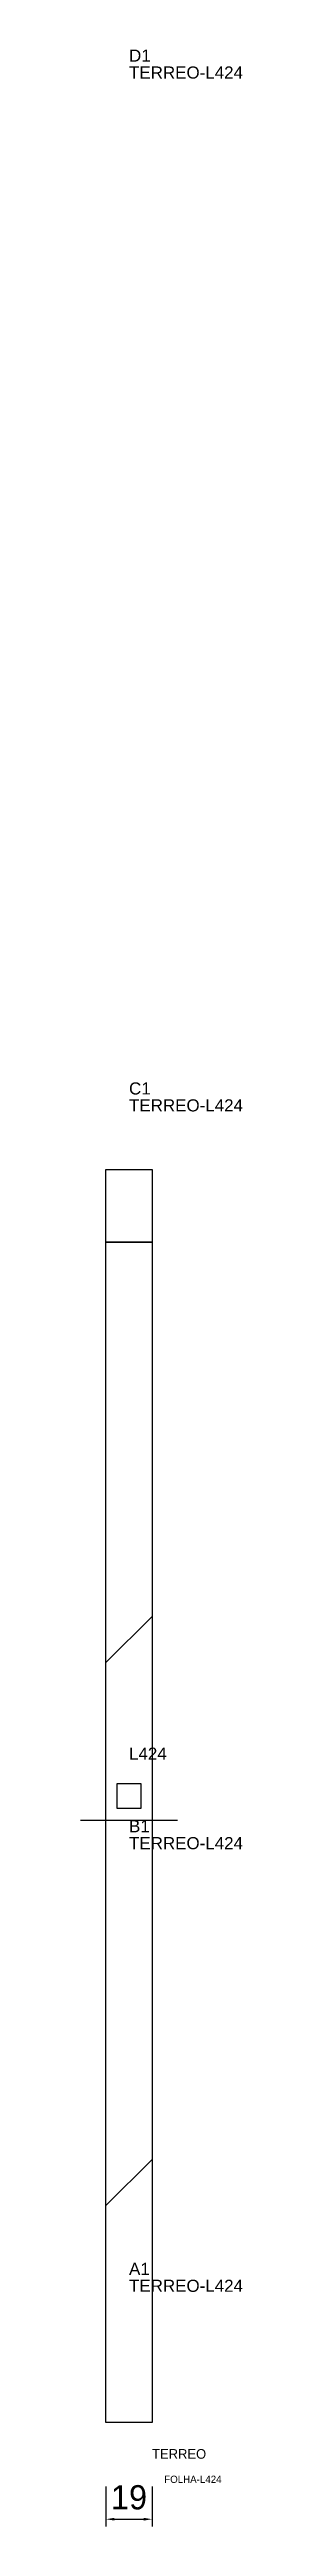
# Model space of a CAD drawing. Header units: metres. Extents: x 212 to 278, y -360 to 664.
import ezdxf

# ---------------------------------------------------------------- set-up
doc = ezdxf.new("R2010")
doc.units = ezdxf.units.M
for name, color, linetype in [('3', 3, 'CONTINUOUS'), ('AUX00', 7, 'CONTINUOUS'), ('COTA', 241, 'CONTINUOUS'), ('FOLHA', 255, 'CONTINUOUS'), ('Hachura', 251, 'CONTINUOUS'), ('NOMENCLATURA', 7, 'CONTINUOUS'), ('Nível', 160, 'CONTINUOUS'), ('Painéis', 200, 'CONTINUOUS'), ('Pilares', 5, 'CONTINUOUS'), ('SARR_2.2x7', 40, 'CONTINUOUS')]:
    doc.layers.add(name, color=color, linetype=linetype)
doc.styles.add('ARIAL', font='Arial.ttf')
doc.styles.add('STR_STANDARD', font='arial.ttf')
doc.dimstyles.new('EZ DXF', dxfattribs={"dimtxt": 10, "dimasz": 3.5, "dimexe": 3, "dimexo": 1.5, "dimgap": 1, "dimtad": 1, "dimdec": 1, "dimdsep": 46, "dimcen": 2.5, "dimazin": 3, "dimtfac": 1, "dimtmove": 0, "dimatfit": 3})

msp = doc.modelspace()

# ---------------------------------------------------------------- hatches: boundary and pattern name
at = {"layer": 'Hachura'}
h = msp.add_hatch(dxfattribs=at)
h.set_pattern_fill('ANSI31', scale=50)
h.paths.add_polyline_path([(241.2, -316.5), (222.2, -316.5), (222.2, 201.5), (241.2, 201.5)])
h = msp.add_hatch(dxfattribs=at)
h.set_pattern_fill('ANSI31', scale=50)
h.paths.add_polyline_path([(241.2, -316.5), (222.2, -316.5), (222.2, 201.5), (241.2, 201.5)])

# ---------------------------------------------------------------- linework, layer by layer
at = {"layer": '3'}
msp.add_lwpolyline([(222.2, 171.5), (241.2, 171.5)], close=True, dxfattribs=at)
msp.add_lwpolyline([(222.2, 171.5), (241.2, 171.5)], close=True, dxfattribs=at)
at = {"layer": 'Painéis', "color": 200}
for p, q in [((222.2, -316.5), (222.2, 201.5)), ((222.2, 201.5), (241.2, 201.5)), ((222.2, -316.5), (222.2, 201.5)), ((222.2, 201.5), (241.2, 201.5)), ((241.2, 201.5), (241.2, -316.5)), ((241.2, 201.5), (241.2, -316.5)), ((241.2, -316.5), (222.2, -316.5)), ((241.2, -316.5), (222.2, -316.5))]:
    msp.add_line(p, q, dxfattribs=at)
at = {"layer": 'Pilares'}
msp.add_lwpolyline([(226.7, -62.5), (236.7, -62.5), (236.7, -52.5), (226.7, -52.5)], close=True, dxfattribs=at)
msp.add_lwpolyline([(226.7, -62.5), (236.7, -62.5), (236.7, -52.5), (226.7, -52.5)], close=True, dxfattribs=at)
at = {"layer": 'SARR_2.2x7'}
msp.add_line((211.7, -67.5), (251.7, -67.5), dxfattribs=at)
msp.add_line((211.7, -67.5), (251.7, -67.5), dxfattribs=at)

# ---------------------------------------------------------------- texts
at = {"layer": '3', "style": 'STR_STANDARD'}
for s, p in [('D1', (231.7, 659.5)), ('D1', (231.7, 659.5)), ('C1', (231.7, 232.5)), ('C1', (231.7, 232.5)), ('B1', (231.7, -72.5)), ('B1', (231.7, -72.5)), ('A1', (231.7, -255.5)), ('A1', (231.7, -255.5))]:
    msp.add_text(s, height=5, dxfattribs=at).set_placement(p)
at = {"layer": 'AUX00', "style": 'STR_STANDARD'}
for p in [(231.7, 652.5), (231.7, 652.5), (231.7, 225.5), (231.7, 225.5), (231.7, -79.5), (231.7, -79.5), (231.7, -262.5), (231.7, -262.5)]:
    msp.add_text('TERREO-L424', height=5, dxfattribs=at).set_placement(p)
at = {"layer": 'FOLHA'}
msp.add_text('FOLHA-L424', height=3, dxfattribs=at).set_placement((246.2, -341.5))
msp.add_text('FOLHA-L424', height=3, dxfattribs=at).set_placement((246.2, -341.5))
at = {"layer": 'NOMENCLATURA', "insert": (231.7, -37.5), "char_height": 5, "attachment_point": 1, "style": 'ARIAL'}
msp.add_mtext('L424', dxfattribs=at)
msp.add_mtext('L424', dxfattribs=at)
at = {"layer": 'Nível'}
msp.add_text('TERREO', height=4, dxfattribs=at).set_placement((241.2, -331.5))
msp.add_text('TERREO', height=4, dxfattribs=at).set_placement((241.2, -331.5))

# ---------------------------------------------------------------- dimensions: what is measured, and where the dimension line sits
at = {"layer": 'COTA'}
msp.add_linear_dim(base=(222.2, -356.5), p1=(222.2, -341.5), p2=(241.2, -341.5), dimstyle='EZ DXF', dxfattribs=at).render()
msp.add_linear_dim(base=(222.2, -356.5), p1=(222.2, -341.5), p2=(241.2, -341.5), dimstyle='EZ DXF', dxfattribs=at).render()

doc.saveas('drawing.dxf')
